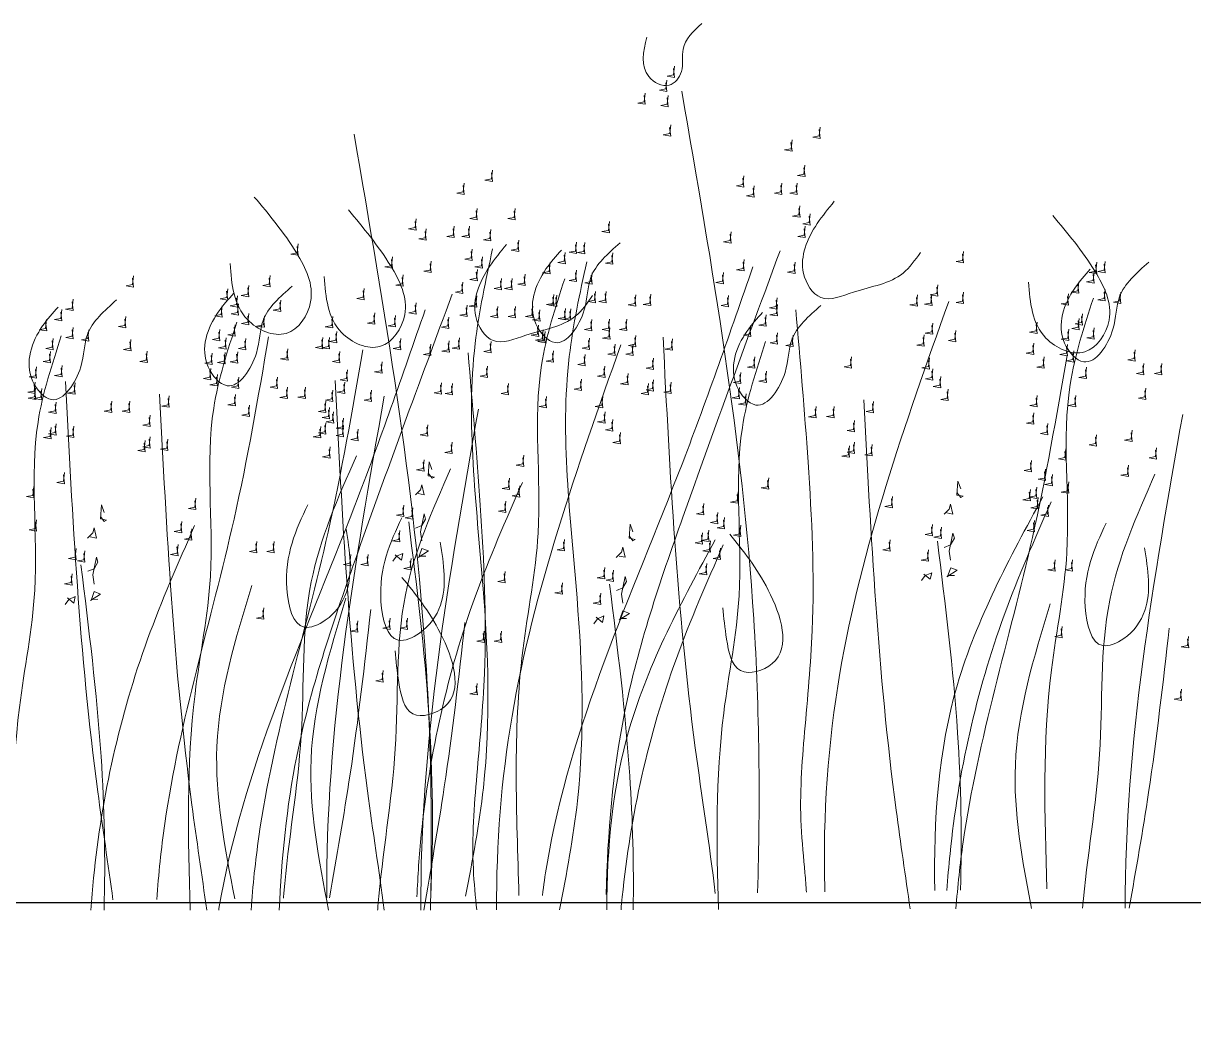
# Model space of a CAD drawing. Header units: metres. Extents: x 0 to 4415, y 1197 to 2590.
# Drawn here: x 1894.2257 to 1894.5422, y 1202.954 to 1203.2261 of the extents above; entities that cross this region are included whole.
import ezdxf

# ---------------------------------------------------------------- set-up
doc = ezdxf.new("R2010")
doc.units = ezdxf.units.M
doc.layers.add('00-MUR', color=7, linetype='Continuous', lineweight=30)
doc.layers.add('A_VEGETATION', color=7, linetype='Continuous', lineweight=9, true_color=0x009900)

# ---------------------------------------------------------------- blocks, each defined once
blk = doc.blocks.new('Arbustes 1_coupes')
at = {"flags": 128}
for points in [[(24.1563, 5.6056), (24.1633, 5.5448), (24.1117, 5.5535), (24.1563, 5.5622), (24.1633, 5.623)], [(24.1023, 5.5085), (24.1094, 5.4477), (24.0578, 5.4564), (24.1023, 5.4651), (24.1094, 5.5259)], [(23.9523, 5.4201), (23.9594, 5.3593), (23.9078, 5.368), (23.9523, 5.3767), (23.9594, 5.4375)], [(24.1117, 5.4028), (24.1188, 5.3419), (24.0672, 5.3506), (24.1117, 5.3593), (24.1188, 5.4201)], [(24.1281, 5.1999), (24.1352, 5.139), (24.0836, 5.1477), (24.1281, 5.1564), (24.1352, 5.2173)], [(25.1595, 5.1825), (25.1665, 5.1216), (25.115, 5.1303), (25.1595, 5.139), (25.1665, 5.1999)], [(24.965, 5.0941), (24.972, 5.0332), (24.9204, 5.0419), (24.965, 5.0506), (24.972, 5.1115)], [(8.5519, 4.9289), (8.559, 4.868), (8.5074, 4.8767), (8.5519, 4.8854), (8.559, 4.9463)], [(25.054, 4.9187), (25.0611, 4.8579), (25.0095, 4.8666), (25.054, 4.8753), (25.0611, 4.9361)], [(8.3574, 4.8405), (8.3644, 4.7796), (8.3128, 4.7883), (8.3574, 4.797), (8.3644, 4.8579)], [(24.6321, 4.8477), (24.6391, 4.7869), (24.5876, 4.7956), (24.6321, 4.8043), (24.6391, 4.8651)], [(24.7024, 4.7782), (24.7095, 4.7173), (24.6579, 4.726), (24.7024, 4.7347), (24.7095, 4.7956)], [(24.8946, 4.7956), (24.9017, 4.7347), (24.8501, 4.7434), (24.8946, 4.7521), (24.9017, 4.813)], [(25.0001, 4.7956), (25.0071, 4.7347), (24.9556, 4.7434), (25.0001, 4.7521), (25.0071, 4.813)], [(8.0245, 4.5941), (8.0315, 4.5333), (7.98, 4.542), (8.0245, 4.5507), (8.0315, 4.6115)], [(8.4464, 4.6651), (8.4535, 4.6043), (8.4019, 4.613), (8.4464, 4.6217), (8.4535, 4.6825)], [(23.0546, 4.6246), (23.0616, 4.5637), (23.01, 4.5724), (23.0546, 4.5811), (23.0616, 4.642)], [(25.0189, 4.6376), (25.0259, 4.5767), (24.9743, 4.5854), (25.0189, 4.5941), (25.0259, 4.655)], [(8.0948, 4.5246), (8.1019, 4.4637), (8.0503, 4.4724), (8.0948, 4.4811), (8.1019, 4.542)], [(8.287, 4.542), (8.2941, 4.4811), (8.2425, 4.4898), (8.287, 4.4985), (8.2941, 4.5594)], [(8.3925, 4.542), (8.3996, 4.4811), (8.348, 4.4898), (8.3925, 4.4985), (8.3996, 4.5594)], [(9.3583, 4.5724), (9.3653, 4.5115), (9.3137, 4.5202), (9.3583, 4.5289), (9.3653, 4.5898)], [(25.0892, 4.584), (25.0962, 4.5231), (25.0446, 4.5318), (25.0892, 4.5405), (25.0962, 4.6014)], [(9.1895, 4.4275), (9.1965, 4.3666), (9.145, 4.3753), (9.1895, 4.384), (9.1965, 4.4449)], [(22.8858, 4.4797), (22.8928, 4.4188), (22.8412, 4.4275), (22.8858, 4.4362), (22.8928, 4.497)], [(24.543, 4.4608), (24.5501, 4.4), (24.4985, 4.4086), (24.543, 4.4173), (24.5501, 4.4782)], [(25.054, 4.497), (25.0611, 4.4362), (25.0095, 4.4449), (25.054, 4.4536), (25.0611, 4.5144)], [(8.4113, 4.384), (8.4183, 4.3231), (8.3667, 4.3318), (8.4113, 4.3405), (8.4183, 4.4014)], [(9.3817, 4.355), (9.3888, 4.2942), (9.3372, 4.3029), (9.3817, 4.3116), (9.3888, 4.3724)], [(21.5567, 4.384), (21.5637, 4.3231), (21.5122, 4.3318), (21.5567, 4.3405), (21.5637, 4.4014)], [(23.078, 4.4072), (23.085, 4.3463), (23.0335, 4.355), (23.078, 4.3637), (23.085, 4.4246)], [(23.4765, 4.3913), (23.4835, 4.3304), (23.4319, 4.3391), (23.4765, 4.3478), (23.4835, 4.4086)], [(7.8604, 4.3318), (7.8675, 4.271), (7.8159, 4.2797), (7.8604, 4.2884), (7.8675, 4.3492)], [(8.4816, 4.3304), (8.4886, 4.2695), (8.4371, 4.2782), (8.4816, 4.2869), (8.4886, 4.3478)], [(12.7196, 4.2826), (12.7267, 4.2217), (12.6751, 4.2304), (12.7196, 4.2391), (12.7267, 4.3)], [(22.4732, 4.2623), (22.4803, 4.2014), (22.4287, 4.2101), (22.4732, 4.2188), (22.4803, 4.2797)], [(23.3991, 4.3203), (23.4062, 4.2594), (23.3546, 4.2681), (23.3991, 4.2768), (23.4062, 4.3376)], [(24.6321, 4.2681), (24.6391, 4.2072), (24.5876, 4.2159), (24.6321, 4.2246), (24.6391, 4.2855)], [(26.1464, 4.3203), (26.1534, 4.2594), (26.1018, 4.2681), (26.1464, 4.2768), (26.1534, 4.3376)], [(7.9354, 4.2072), (7.9425, 4.1464), (7.8909, 4.155), (7.9354, 4.1637), (7.9425, 4.2246)], [(8.4464, 4.2434), (8.4535, 4.1826), (8.4019, 4.1913), (8.4464, 4.2), (8.4535, 4.2608)], [(8.777, 4.2101), (8.784, 4.1493), (8.7324, 4.1579), (8.777, 4.1666), (8.784, 4.2275)], [(23.2936, 4.2507), (23.3007, 4.1898), (23.2491, 4.1985), (23.2936, 4.2072), (23.3007, 4.2681)], [(23.4765, 4.1971), (23.4835, 4.1362), (23.4319, 4.1449), (23.4765, 4.1536), (23.4835, 4.2145)], [(24.9837, 4.2507), (24.9907, 4.1898), (24.9392, 4.1985), (24.9837, 4.2072), (24.9907, 4.2681)], [(27.1238, 4.2492), (27.1309, 4.1884), (27.0793, 4.1971), (27.1238, 4.2058), (27.1309, 4.2666)], [(6.7236, 4.1145), (6.7306, 4.0536), (6.679, 4.0623), (6.7236, 4.071), (6.7306, 4.1319)], [(6.8689, 4.1377), (6.8759, 4.0768), (6.8244, 4.0855), (6.8689, 4.0942), (6.8759, 4.155)], [(7.6659, 4.1145), (7.6729, 4.0536), (7.6213, 4.0623), (7.6659, 4.071), (7.6729, 4.1319)], [(20.4198, 4.1666), (20.4269, 4.1058), (20.3753, 4.1145), (20.4198, 4.1232), (20.4269, 4.184)], [(21.3621, 4.1666), (21.3692, 4.1058), (21.3176, 4.1145), (21.3621, 4.1232), (21.3692, 4.184)], [(22.6912, 4.1174), (22.6983, 4.0565), (22.6467, 4.0652), (22.6912, 4.0739), (22.6983, 4.1348)], [(22.9584, 4.142), (22.9655, 4.0811), (22.9139, 4.0898), (22.9584, 4.0985), (22.9655, 4.1594)], [(23.0311, 4.142), (23.0381, 4.0811), (22.9866, 4.0898), (23.0311, 4.0985), (23.0381, 4.1594)], [(23.5843, 4.1797), (23.5913, 4.1188), (23.5398, 4.1275), (23.5843, 4.1362), (23.5913, 4.1971)], [(24.4891, 4.1797), (24.4961, 4.1188), (24.4446, 4.1275), (24.4891, 4.1362), (24.4961, 4.1971)], [(26.941, 4.1087), (26.948, 4.0478), (26.8964, 4.0565), (26.941, 4.0652), (26.948, 4.1261)], [(27.0465, 4.1782), (27.0535, 4.1174), (27.0019, 4.1261), (27.0465, 4.1348), (27.0535, 4.1956)], [(5.657, 4.0449), (5.6641, 3.984), (5.6125, 3.9927), (5.657, 4.0014), (5.6641, 4.0623)], [(6.7915, 4.0667), (6.7986, 4.0058), (6.747, 4.0145), (6.7915, 4.0232), (6.7986, 4.084)], [(8.995, 4.0652), (9.002, 4.0043), (8.9504, 4.013), (8.995, 4.0217), (9.002, 4.0826)], [(9.2622, 4.0898), (9.2692, 4.029), (9.2176, 4.0377), (9.2622, 4.0464), (9.2692, 4.1072)], [(9.3348, 4.0898), (9.3419, 4.029), (9.2903, 4.0377), (9.3348, 4.0464), (9.3419, 4.1072)], [(9.5388, 4.0667), (9.5458, 4.0058), (9.4942, 4.0145), (9.5388, 4.0232), (9.5458, 4.084)], [(11.5828, 4.0652), (11.5898, 4.0043), (11.5382, 4.013), (11.5828, 4.0217), (11.5898, 4.0826)], [(12.5251, 4.0652), (12.5321, 4.0043), (12.4806, 4.013), (12.5251, 4.0217), (12.5321, 4.0826)], [(22.7873, 4.0217), (22.7944, 3.9609), (22.7428, 3.9696), (22.7873, 3.9783), (22.7944, 4.0391)], [(23.3194, 4.0304), (23.3265, 3.9696), (23.2749, 3.9783), (23.3194, 3.9869), (23.3265, 4.0478)], [(23.9875, 4.0304), (23.9945, 3.9696), (23.9429, 3.9783), (23.9875, 3.9869), (23.9945, 4.0478)], [(24.5243, 4.0217), (24.5313, 3.9609), (24.4797, 3.9696), (24.5243, 3.9783), (24.5313, 4.0391)], [(25.8276, 4.0217), (25.8346, 3.9609), (25.783, 3.9696), (25.8276, 3.9783), (25.8346, 4.0391)], [(25.9682, 4.0913), (25.9752, 4.0304), (25.9237, 4.0391), (25.9682, 4.0478), (25.9752, 4.1087)], [(26.1464, 4.0391), (26.1534, 3.9783), (26.1018, 3.9869), (26.1464, 3.9956), (26.1534, 4.0565)], [(27.1238, 4.0551), (27.1309, 3.9942), (27.0793, 4.0029), (27.1238, 4.0116), (27.1309, 4.0724)], [(27.2316, 4.0377), (27.2387, 3.9768), (27.1871, 3.9855), (27.2316, 3.9942), (27.2387, 4.0551)], [(5.5797, 3.9739), (5.5867, 3.913), (5.5351, 3.9217), (5.5797, 3.9304), (5.5867, 3.9913)], [(6.6861, 3.9971), (6.6931, 3.9362), (6.6415, 3.9449), (6.6861, 3.9536), (6.6931, 4.0145)], [(6.8689, 3.9435), (6.8759, 3.8826), (6.8244, 3.8913), (6.8689, 3.9), (6.8759, 3.9609)], [(7.7385, 3.9449), (7.7456, 3.8841), (7.694, 3.8928), (7.7385, 3.9014), (7.7456, 3.9623)], [(8.0245, 4.0145), (8.0315, 3.9536), (7.98, 3.9623), (8.0245, 3.971), (8.0315, 4.0319)], [(8.3761, 3.9971), (8.3832, 3.9362), (8.3316, 3.9449), (8.3761, 3.9536), (8.3832, 4.0145)], [(9.0911, 3.9696), (9.0981, 3.9087), (9.0465, 3.9174), (9.0911, 3.9261), (9.0981, 3.9869)], [(10.5162, 3.9956), (10.5233, 3.9348), (10.4717, 3.9435), (10.5162, 3.9522), (10.5233, 4.013)], [(21.1442, 3.9725), (21.1512, 3.9116), (21.0996, 3.9203), (21.1442, 3.929), (21.1512, 3.9898)], [(21.4348, 3.9971), (21.4418, 3.9362), (21.3903, 3.9449), (21.4348, 3.9536), (21.4418, 4.0145)], [(22.9327, 3.9493), (22.9397, 3.8884), (22.8881, 3.8971), (22.9327, 3.9058), (22.9397, 3.9667)], [(23.0546, 3.9493), (23.0616, 3.8884), (23.01, 3.8971), (23.0546, 3.9058), (23.0616, 3.9667)], [(23.1741, 3.9493), (23.1811, 3.8884), (23.1296, 3.8971), (23.1741, 3.9058), (23.1811, 3.9667)], [(24.8595, 4.0043), (24.8665, 3.9435), (24.8149, 3.9522), (24.8595, 3.9609), (24.8665, 4.0217)], [(5.4742, 3.9043), (5.4812, 3.8435), (5.4297, 3.8522), (5.4742, 3.8609), (5.4812, 3.9217)], [(6.9767, 3.9261), (6.9838, 3.8652), (6.9322, 3.8739), (6.9767, 3.8826), (6.9838, 3.9435)], [(7.4479, 3.9203), (7.4549, 3.8594), (7.4033, 3.8681), (7.4479, 3.8768), (7.4549, 3.9377)], [(7.8815, 3.9261), (7.8886, 3.8652), (7.837, 3.8739), (7.8815, 3.8826), (7.8886, 3.9435)], [(9.2364, 3.8971), (9.2434, 3.8362), (9.1919, 3.8449), (9.2364, 3.8536), (9.2434, 3.9145)], [(9.3583, 3.8971), (9.3653, 3.8362), (9.3137, 3.8449), (9.3583, 3.8536), (9.3653, 3.9145)], [(9.4778, 3.8971), (9.4849, 3.8362), (9.4333, 3.8449), (9.4778, 3.8536), (9.4849, 3.9145)], [(10.4389, 3.9246), (10.4459, 3.8638), (10.3943, 3.8725), (10.4389, 3.8812), (10.4459, 3.942)], [(12.3071, 3.871), (12.3141, 3.8102), (12.2626, 3.8188), (12.3071, 3.8275), (12.3141, 3.8884)], [(12.5978, 3.8957), (12.6048, 3.8348), (12.5532, 3.8435), (12.5978, 3.8522), (12.6048, 3.913)], [(20.3659, 3.8855), (20.373, 3.8246), (20.3214, 3.8333), (20.3659, 3.842), (20.373, 3.9029)], [(22.5951, 3.8768), (22.6022, 3.8159), (22.5506, 3.8246), (22.5951, 3.8333), (22.6022, 3.8942)], [(23.2233, 3.9246), (23.2304, 3.8638), (23.1788, 3.8725), (23.2233, 3.8812), (23.2304, 3.942)], [(23.3991, 3.9333), (23.4062, 3.8725), (23.3546, 3.8812), (23.3991, 3.8899), (23.4062, 3.9507)], [(26.9668, 3.8884), (26.9738, 3.8275), (26.9222, 3.8362), (26.9668, 3.8449), (26.9738, 3.9058)], [(5.657, 3.8507), (5.6641, 3.7899), (5.6125, 3.7986), (5.657, 3.8073), (5.6641, 3.8681)], [(5.7649, 3.8333), (5.7719, 3.7725), (5.7203, 3.7812), (5.7649, 3.7899), (5.7719, 3.8507)], [(6.6697, 3.8333), (6.6767, 3.7725), (6.6251, 3.7812), (6.6697, 3.7899), (6.6767, 3.8507)], [(8.8988, 3.8246), (8.9059, 3.7638), (8.8543, 3.7725), (8.8988, 3.7812), (8.9059, 3.842)], [(9.3606, 3.8377), (9.3677, 3.7768), (9.3161, 3.7855), (9.3606, 3.7942), (9.3677, 3.8551)], [(9.5388, 3.7855), (9.5458, 3.7247), (9.4942, 3.7333), (9.5388, 3.742), (9.5458, 3.8029)], [(10.3334, 3.8551), (10.3404, 3.7942), (10.2889, 3.8029), (10.3334, 3.8116), (10.3404, 3.8725)], [(10.5162, 3.8015), (10.5233, 3.7406), (10.4717, 3.7493), (10.5162, 3.758), (10.5233, 3.8188)], [(10.6241, 3.7841), (10.6311, 3.7232), (10.5795, 3.7319), (10.6241, 3.7406), (10.6311, 3.8015)], [(11.5289, 3.7841), (11.5359, 3.7232), (11.4843, 3.7319), (11.5289, 3.7406), (11.5359, 3.8015)], [(21.1207, 3.8275), (21.1277, 3.7667), (21.0762, 3.7754), (21.1207, 3.7841), (21.1277, 3.8449)], [(21.8216, 3.7797), (21.8286, 3.7189), (21.777, 3.7276), (21.8216, 3.7362), (21.8286, 3.7971)], [(23.2139, 3.8188), (23.221, 3.758), (23.1694, 3.7667), (23.2139, 3.7754), (23.221, 3.8362)], [(25.933, 3.8275), (25.9401, 3.7667), (25.8885, 3.7754), (25.933, 3.7841), (25.9401, 3.8449)], [(26.8707, 3.7826), (26.8777, 3.7218), (26.8261, 3.7305), (26.8707, 3.7391), (26.8777, 3.8)], [(27.0465, 3.7913), (27.0535, 3.7305), (27.0019, 3.7391), (27.0465, 3.7478), (27.0535, 3.8087)], [(6.7118, 3.7768), (6.7189, 3.716), (6.6673, 3.7247), (6.7118, 3.7333), (6.7189, 3.7942)], [(7.3799, 3.7768), (7.3869, 3.716), (7.3354, 3.7247), (7.3799, 3.7333), (7.3869, 3.7942)], [(7.4244, 3.7754), (7.4315, 3.7145), (7.3799, 3.7232), (7.4244, 3.7319), (7.4315, 3.7928)], [(7.9167, 3.7681), (7.9237, 3.7073), (7.8722, 3.716), (7.9167, 3.7247), (7.9237, 3.7855)], [(8.1253, 3.7276), (8.1323, 3.6667), (8.0808, 3.6754), (8.1253, 3.6841), (8.1323, 3.7449)], [(8.2519, 3.7507), (8.2589, 3.6899), (8.2074, 3.6986), (8.2519, 3.7073), (8.2589, 3.7681)], [(9.22, 3.7681), (9.227, 3.7073), (9.1754, 3.716), (9.22, 3.7247), (9.227, 3.7855)], [(12.2837, 3.7261), (12.2907, 3.6652), (12.2391, 3.6739), (12.2837, 3.6826), (12.2907, 3.7435)], [(19.8643, 3.7362), (19.8713, 3.6754), (19.8198, 3.6841), (19.8643, 3.6928), (19.8713, 3.7536)], [(20.4011, 3.7276), (20.4081, 3.6667), (20.3566, 3.6754), (20.4011, 3.6841), (20.4081, 3.7449)], [(21.1934, 3.7319), (21.2004, 3.671), (21.1488, 3.6797), (21.1934, 3.6884), (21.2004, 3.7493)], [(22.6678, 3.7319), (22.6748, 3.671), (22.6232, 3.6797), (22.6678, 3.6884), (22.6748, 3.7493)], [(22.8858, 3.7073), (22.8928, 3.6464), (22.8412, 3.6551), (22.8858, 3.6638), (22.8928, 3.7247)], [(23.2585, 3.7754), (23.2655, 3.7145), (23.2139, 3.7232), (23.2585, 3.7319), (23.2655, 3.7928)], [(24.1375, 3.7218), (24.1445, 3.6609), (24.093, 3.6696), (24.1375, 3.6783), (24.1445, 3.7391)], [(26.0924, 3.7754), (26.0995, 3.7145), (26.0479, 3.7232), (26.0924, 3.7319), (26.0995, 3.7928)], [(5.5, 3.6841), (5.507, 3.6232), (5.4554, 3.6319), (5.5, 3.6406), (5.507, 3.7015)], [(6.168, 3.6841), (6.1751, 3.6232), (6.1235, 3.6319), (6.168, 3.6406), (6.1751, 3.7015)], [(6.6157, 3.671), (6.6228, 3.6102), (6.5712, 3.6189), (6.6157, 3.6276), (6.6228, 3.6884)], [(6.7048, 3.6754), (6.7118, 3.6145), (6.6603, 3.6232), (6.7048, 3.6319), (6.7118, 3.6928)], [(6.7915, 3.6797), (6.7986, 3.6189), (6.747, 3.6276), (6.7915, 3.6363), (6.7986, 3.6971)], [(7.4971, 3.6797), (7.5041, 3.6189), (7.4526, 3.6276), (7.4971, 3.6363), (7.5041, 3.6971)], [(8.9715, 3.6797), (8.9785, 3.6189), (8.927, 3.6276), (8.9715, 3.6363), (8.9785, 3.6971)], [(9.1895, 3.6551), (9.1965, 3.5942), (9.145, 3.6029), (9.1895, 3.6116), (9.1965, 3.6725)], [(10.3592, 3.6348), (10.3662, 3.5739), (10.3147, 3.5826), (10.3592, 3.5913), (10.3662, 3.6522)], [(11.0272, 3.6348), (11.0343, 3.5739), (10.9827, 3.5826), (11.0272, 3.5913), (11.0343, 3.6522)], [(11.564, 3.6261), (11.5711, 3.5652), (11.5195, 3.5739), (11.564, 3.5826), (11.5711, 3.6435)], [(12.3563, 3.6305), (12.3633, 3.5696), (12.3118, 3.5783), (12.3563, 3.587), (12.3633, 3.6478)], [(12.9845, 3.6783), (12.9916, 3.6174), (12.94, 3.6261), (12.9845, 3.6348), (12.9916, 3.6957)], [(21.484, 3.6594), (21.4911, 3.5986), (21.4395, 3.6073), (21.484, 3.616), (21.4911, 3.6768)], [(23.7414, 3.687), (23.7484, 3.6261), (23.6968, 3.6348), (23.7414, 3.6435), (23.7484, 3.7044)], [(23.8656, 3.687), (23.8726, 3.6261), (23.8211, 3.6348), (23.8656, 3.6435), (23.8726, 3.7044)], [(26.8613, 3.6768), (26.8683, 3.616), (26.8167, 3.6247), (26.8613, 3.6334), (26.8683, 3.6942)], [(26.9058, 3.6334), (26.9129, 3.5725), (26.8613, 3.5812), (26.9058, 3.5899), (26.9129, 3.6507)], [(5.4039, 3.5783), (5.4109, 3.5174), (5.3593, 3.5261), (5.4039, 3.5348), (5.4109, 3.5957)], [(5.5797, 3.587), (5.5867, 3.5261), (5.5351, 3.5348), (5.5797, 3.5435), (5.5867, 3.6044)], [(6.6064, 3.5652), (6.6134, 3.5044), (6.5618, 3.5131), (6.6064, 3.5218), (6.6134, 3.5826)], [(7.7878, 3.6073), (7.7948, 3.5464), (7.7432, 3.5551), (7.7878, 3.5638), (7.7948, 3.6247)], [(9.3255, 3.5739), (9.3325, 3.5131), (9.2809, 3.5218), (9.3255, 3.5305), (9.3325, 3.5913)], [(10.4389, 3.5377), (10.4459, 3.4769), (10.3943, 3.4855), (10.4389, 3.4942), (10.4459, 3.5551)], [(12.647, 3.558), (12.654, 3.4971), (12.6024, 3.5058), (12.647, 3.5145), (12.654, 3.5754)], [(22.86, 3.5377), (22.867, 3.4769), (22.8155, 3.4855), (22.86, 3.4942), (22.867, 3.5551)], [(24.0062, 3.5899), (24.0133, 3.529), (23.9617, 3.5377), (24.0062, 3.5464), (24.0133, 3.6073)], [(27.3887, 3.545), (27.3957, 3.4841), (27.3442, 3.4928), (27.3887, 3.5015), (27.3957, 3.5623)], [(27.5129, 3.545), (27.52, 3.4841), (27.4684, 3.4928), (27.5129, 3.5015), (27.52, 3.5623)], [(5.3945, 3.4725), (5.4015, 3.4116), (5.35, 3.4203), (5.3945, 3.429), (5.4015, 3.4899)], [(6.6509, 3.5218), (6.6579, 3.4609), (6.6064, 3.4696), (6.6509, 3.4783), (6.6579, 3.5392)], [(7.5299, 3.4682), (7.537, 3.4073), (7.4854, 3.416), (7.5299, 3.4247), (7.537, 3.4855)], [(8.198, 3.4624), (8.205, 3.4015), (8.1534, 3.4102), (8.198, 3.4189), (8.205, 3.4797)], [(9.1637, 3.4855), (9.1708, 3.4247), (9.1192, 3.4334), (9.1637, 3.4421), (9.1708, 3.5029)], [(9.4849, 3.5218), (9.4919, 3.4609), (9.4403, 3.4696), (9.4849, 3.4783), (9.4919, 3.5392)], [(10.2631, 3.529), (10.2701, 3.4682), (10.2185, 3.4769), (10.2631, 3.4855), (10.2701, 3.5464)], [(21.1442, 3.4653), (21.1512, 3.4044), (21.0996, 3.4131), (21.1442, 3.4218), (21.1512, 3.4826)], [(21.4114, 3.4653), (21.4184, 3.4044), (21.3668, 3.4131), (21.4114, 3.4218), (21.4184, 3.4826)], [(21.8942, 3.5145), (21.9013, 3.4537), (21.8497, 3.4624), (21.8942, 3.4711), (21.9013, 3.5319)], [(25.933, 3.5116), (25.9401, 3.4508), (25.8885, 3.4595), (25.933, 3.4682), (25.9401, 3.529)], [(25.987, 3.458), (25.994, 3.3971), (25.9424, 3.4058), (25.987, 3.4145), (25.994, 3.4754)], [(5.439, 3.429), (5.4461, 3.3682), (5.3945, 3.3769), (5.439, 3.3856), (5.4461, 3.4464)], [(6.318, 3.3754), (6.3251, 3.3145), (6.2735, 3.3232), (6.318, 3.3319), (6.3251, 3.3928)], [(7.1338, 3.4334), (7.1408, 3.3725), (7.0892, 3.3812), (7.1338, 3.3899), (7.1408, 3.4508)], [(7.258, 3.4334), (7.265, 3.3725), (7.2135, 3.3812), (7.258, 3.3899), (7.265, 3.4508)], [(7.4479, 3.4131), (7.4549, 3.3522), (7.4033, 3.3609), (7.4479, 3.3696), (7.4549, 3.4305)], [(7.7151, 3.4131), (7.7221, 3.3522), (7.6706, 3.3609), (7.7151, 3.3696), (7.7221, 3.4305)], [(10.2537, 3.4232), (10.2607, 3.3624), (10.2092, 3.3711), (10.2537, 3.3798), (10.2607, 3.4406)], [(10.2982, 3.3798), (10.3053, 3.3189), (10.2537, 3.3276), (10.2982, 3.3363), (10.3053, 3.3971)], [(13.0572, 3.4131), (13.0642, 3.3522), (13.0127, 3.3609), (13.0572, 3.3696), (13.0642, 3.4305)], [(19.7424, 3.3928), (19.7494, 3.3319), (19.6979, 3.3406), (19.7424, 3.3493), (19.7494, 3.4102)], [(20.0143, 3.4276), (20.0214, 3.3667), (19.9698, 3.3754), (20.0143, 3.3841), (20.0214, 3.445)], [(22.6186, 3.4174), (22.6256, 3.3566), (22.574, 3.3653), (22.6186, 3.374), (22.6256, 3.4348)], [(23.0053, 3.4174), (23.0124, 3.3566), (22.9608, 3.3653), (23.0053, 3.374), (23.0124, 3.4348)], [(23.9711, 3.4145), (23.9781, 3.3537), (23.9265, 3.3624), (23.9711, 3.3711), (23.9781, 3.4319)], [(24.0062, 3.4406), (24.0133, 3.3798), (23.9617, 3.3885), (24.0062, 3.3971), (24.0133, 3.458)], [(24.1281, 3.4232), (24.1352, 3.3624), (24.0836, 3.3711), (24.1281, 3.3798), (24.1352, 3.4406)], [(5.9219, 3.3406), (5.9289, 3.2798), (5.8774, 3.2885), (5.9219, 3.2972), (5.9289, 3.358)], [(6.0461, 3.3406), (6.0532, 3.2798), (6.0016, 3.2885), (6.0461, 3.2972), (6.0532, 3.358)], [(7.3987, 3.3363), (7.4057, 3.2754), (7.3541, 3.2841), (7.3987, 3.2928), (7.4057, 3.3537)], [(7.4244, 3.2928), (7.4315, 3.2319), (7.3799, 3.2406), (7.4244, 3.2493), (7.4315, 3.3102)], [(8.9223, 3.3653), (8.9293, 3.3044), (8.8777, 3.3131), (8.9223, 3.3218), (8.9293, 3.3827)], [(9.3091, 3.3653), (9.3161, 3.3044), (9.2645, 3.3131), (9.3091, 3.3218), (9.3161, 3.3827)], [(11.1773, 3.3261), (11.1843, 3.2653), (11.1327, 3.274), (11.1773, 3.2827), (11.1843, 3.3435)], [(12.3071, 3.3638), (12.3141, 3.303), (12.2626, 3.3116), (12.3071, 3.3203), (12.3141, 3.3812)], [(12.5743, 3.3638), (12.5813, 3.303), (12.5298, 3.3116), (12.5743, 3.3203), (12.5813, 3.3812)], [(19.8831, 3.2957), (19.8901, 3.2348), (19.8385, 3.2435), (19.8831, 3.2522), (19.8901, 3.3131)], [(21.1207, 3.345), (21.1277, 3.2841), (21.0762, 3.2928), (21.1207, 3.3015), (21.1277, 3.3624)], [(26.0385, 3.3696), (26.0456, 3.3088), (25.994, 3.3174), (26.0385, 3.3261), (26.0456, 3.387)], [(6.1868, 3.2435), (6.1938, 3.1827), (6.1422, 3.1914), (6.1868, 3.2001), (6.1938, 3.2609)], [(7.5205, 3.2204), (7.5276, 3.1595), (7.476, 3.1682), (7.5205, 3.1769), (7.5276, 3.2377)], [(9.3255, 3.258), (9.3325, 3.1972), (9.2809, 3.2059), (9.3255, 3.2146), (9.3325, 3.2754)], [(10.7811, 3.2914), (10.7881, 3.2305), (10.7366, 3.2392), (10.7811, 3.2479), (10.7881, 3.3088)], [(10.9054, 3.2914), (10.9124, 3.2305), (10.8608, 3.2392), (10.9054, 3.2479), (10.9124, 3.3088)], [(12.2837, 3.2435), (12.2907, 3.1827), (12.2391, 3.1914), (12.2837, 3.2001), (12.2907, 3.2609)], [(21.2168, 3.2725), (21.2239, 3.2117), (21.1723, 3.2204), (21.2168, 3.229), (21.2239, 3.2899)], [(21.7981, 3.2247), (21.8052, 3.1638), (21.7536, 3.1725), (21.7981, 3.1812), (21.8052, 3.2421)], [(7.3635, 3.1609), (7.3705, 3.1001), (7.319, 3.1088), (7.3635, 3.1175), (7.3705, 3.1783)], [(7.3987, 3.187), (7.4057, 3.1262), (7.3541, 3.1349), (7.3987, 3.1435), (7.4057, 3.2044)], [(7.5205, 3.1696), (7.5276, 3.1088), (7.476, 3.1175), (7.5205, 3.1262), (7.5276, 3.187)], [(8.1019, 3.1725), (8.1089, 3.1117), (8.0573, 3.1204), (8.1019, 3.1291), (8.1089, 3.1899)], [(9.3794, 3.2044), (9.3864, 3.1435), (9.3348, 3.1522), (9.3794, 3.1609), (9.3864, 3.2218)], [(11.046, 3.1943), (11.053, 3.1334), (11.0015, 3.1421), (11.046, 3.1508), (11.053, 3.2117)], [(12.3798, 3.1711), (12.3868, 3.1102), (12.3352, 3.1189), (12.3798, 3.1276), (12.3868, 3.1885)], [(19.8831, 3.1464), (19.8901, 3.0856), (19.8385, 3.0943), (19.8831, 3.103), (19.8901, 3.1638)], [(6.1516, 3.0682), (6.1587, 3.0073), (6.1071, 3.016), (6.1516, 3.0247), (6.1587, 3.0856)], [(6.1868, 3.0943), (6.1938, 3.0334), (6.1422, 3.0421), (6.1868, 3.0508), (6.1938, 3.1117)], [(6.3087, 3.0769), (6.3157, 3.016), (6.2641, 3.0247), (6.3087, 3.0334), (6.3157, 3.0943)], [(8.2706, 3.0508), (8.2777, 2.9899), (8.2261, 2.9986), (8.2706, 3.0073), (8.2777, 3.0682)], [(9.4309, 3.116), (9.438, 3.0552), (9.3864, 3.0638), (9.4309, 3.0725), (9.438, 3.1334)], [(12.9611, 3.1233), (12.9681, 3.0624), (12.9165, 3.0711), (12.9611, 3.0798), (12.9681, 3.1406)], [(19.8479, 3.1204), (19.8549, 3.0595), (19.8034, 3.0682), (19.8479, 3.0769), (19.8549, 3.1378)], [(20.0049, 3.1291), (20.012, 3.0682), (19.9604, 3.0769), (20.0049, 3.0856), (20.012, 3.1464)], [(21.9669, 3.103), (21.9739, 3.0421), (21.9224, 3.0508), (21.9669, 3.0595), (21.9739, 3.1204)], [(27.0605, 3.0537), (27.0676, 2.9928), (27.016, 3.0015), (27.0605, 3.0102), (27.0676, 3.0711)], [(11.0108, 3.0189), (11.0179, 2.9581), (10.9663, 2.9668), (11.0108, 2.9754), (11.0179, 3.0363)], [(11.046, 3.045), (11.053, 2.9841), (11.0015, 2.9928), (11.046, 3.0015), (11.053, 3.0624)], [(11.1679, 3.0276), (11.1749, 2.9668), (11.1233, 2.9754), (11.1679, 2.9841), (11.1749, 3.045)], [(13.1299, 3.0015), (13.1369, 2.9407), (13.0853, 2.9494), (13.1299, 2.9581), (13.1369, 3.0189)], [(21.7724, 2.9827), (21.7794, 2.9218), (21.7278, 2.9305), (21.7724, 2.9392), (21.7794, 3.0001)], [(8.0761, 2.9305), (8.0831, 2.8697), (8.0315, 2.8784), (8.0761, 2.8871), (8.0831, 2.9479)], [(23.1085, 2.9218), (23.1155, 2.861), (23.0639, 2.8697), (23.1085, 2.8784), (23.1155, 2.9392)], [(26.8496, 2.9566), (26.8566, 2.8957), (26.805, 2.9044), (26.8496, 2.9131), (26.8566, 2.974)], [(5.5937, 2.8494), (5.6008, 2.7885), (5.5492, 2.7972), (5.5937, 2.8059), (5.6008, 2.8668)], [(12.9353, 2.8813), (12.9423, 2.8204), (12.8908, 2.8291), (12.9353, 2.8378), (12.9423, 2.8986)], [(22.4568, 2.816), (22.4826, 2.7813), (22.499, 2.79), (22.4568, 2.7987), (22.4639, 2.8957), (22.4826, 2.8421)], [(26.6128, 2.8769), (26.6198, 2.816), (26.5683, 2.8247), (26.6128, 2.8334), (26.6198, 2.8943)], [(26.7089, 2.816), (26.716, 2.7552), (26.6644, 2.7639), (26.7089, 2.7726), (26.716, 2.8334)], [(5.3828, 2.7523), (5.3898, 2.6914), (5.3382, 2.7001), (5.3828, 2.7088), (5.3898, 2.7697)], [(10.4529, 2.8001), (10.46, 2.7392), (10.4084, 2.7479), (10.4529, 2.7566), (10.46, 2.8175)], [(23.01, 2.7624), (23.017, 2.7016), (22.9655, 2.7103), (23.01, 2.719), (23.017, 2.7798)], [(26.1042, 2.674), (26.1299, 2.6392), (26.1464, 2.6479), (26.1042, 2.6566), (26.1112, 2.7537), (26.1299, 2.7001)], [(26.7558, 2.7798), (26.7628, 2.719), (26.7113, 2.7276), (26.7558, 2.7363), (26.7628, 2.7972)], [(26.8683, 2.7276), (26.8754, 2.6668), (26.8238, 2.6755), (26.8683, 2.6842), (26.8754, 2.745)], [(6.5009, 2.6682), (6.5079, 2.6074), (6.4563, 2.6161), (6.5009, 2.6248), (6.5079, 2.6856)], [(10.242, 2.703), (10.249, 2.6421), (10.1974, 2.6508), (10.242, 2.6595), (10.249, 2.7204)], [(22.3865, 2.6755), (22.4287, 2.6668), (22.4123, 2.7363), (22.4029, 2.7016), (22.3677, 2.6668)], [(23.0803, 2.7103), (23.0874, 2.6494), (23.0358, 2.6581), (23.0803, 2.6668), (23.0874, 2.7276)], [(26.6034, 2.6755), (26.6105, 2.6146), (26.5589, 2.6233), (26.6034, 2.632), (26.6105, 2.6929)], [(26.648, 2.6929), (26.655, 2.632), (26.6034, 2.6407), (26.648, 2.6494), (26.655, 2.7103)], [(5.8492, 2.5624), (5.875, 2.5277), (5.8914, 2.5364), (5.8492, 2.5451), (5.8563, 2.6421), (5.875, 2.5885)], [(10.0052, 2.6233), (10.0123, 2.5624), (9.9607, 2.5711), (10.0052, 2.5798), (10.0123, 2.6407)], [(22.281, 2.5784), (22.288, 2.5175), (22.2365, 2.5262), (22.281, 2.5349), (22.288, 2.5958)], [(22.9842, 2.6045), (22.9913, 2.5436), (22.9397, 2.5523), (22.9842, 2.561), (22.9913, 2.6219)], [(25.6518, 2.6306), (25.6588, 2.5697), (25.6072, 2.5784), (25.6518, 2.5871), (25.6588, 2.6479)], [(26.0338, 2.5335), (26.076, 2.5248), (26.0596, 2.5943), (26.0502, 2.5595), (26.0151, 2.5248)], [(26.6574, 2.6204), (26.6644, 2.5595), (26.6128, 2.5682), (26.6574, 2.5769), (26.6644, 2.6378)], [(26.7277, 2.5682), (26.7347, 2.5074), (26.6831, 2.5161), (26.7277, 2.5248), (26.7347, 2.5856)], [(5.4015, 2.5233), (5.4086, 2.4625), (5.357, 2.4711), (5.4015, 2.4798), (5.4086, 2.5407)], [(6.4024, 2.5088), (6.4095, 2.448), (6.3579, 2.4567), (6.4024, 2.4654), (6.4095, 2.5262)], [(10.1013, 2.5624), (10.1084, 2.5016), (10.0568, 2.5103), (10.1013, 2.519), (10.1084, 2.5798)], [(10.1482, 2.5262), (10.1553, 2.4654), (10.1037, 2.474), (10.1482, 2.4827), (10.1553, 2.5436)], [(22.342, 2.561), (22.349, 2.5001), (22.2974, 2.5088), (22.342, 2.5175), (22.349, 2.5784)], [(22.4123, 2.3494), (22.4029, 2.4117), (22.4287, 2.5349), (22.4381, 2.5001), (22.4123, 2.4552), (22.3677, 2.4378)], [(5.7789, 2.4219), (5.8211, 2.4132), (5.8047, 2.4827), (5.7953, 2.448), (5.7602, 2.4132)], [(6.4728, 2.4567), (6.4798, 2.3958), (6.4282, 2.4045), (6.4728, 2.4132), (6.4798, 2.474)], [(9.4966, 2.4204), (9.5224, 2.3856), (9.5388, 2.3943), (9.4966, 2.403), (9.5036, 2.5001), (9.5224, 2.4465)], [(9.9959, 2.4219), (10.0029, 2.361), (9.9513, 2.3697), (9.9959, 2.3784), (10.0029, 2.4393)], [(10.0404, 2.4393), (10.0474, 2.3784), (9.9959, 2.3871), (10.0404, 2.3958), (10.0474, 2.4567)], [(10.2607, 2.474), (10.2678, 2.4132), (10.2162, 2.4219), (10.2607, 2.4306), (10.2678, 2.4914)], [(25.9284, 2.4364), (25.9354, 2.3755), (25.8838, 2.3842), (25.9284, 2.3929), (25.9354, 2.4538)], [(25.9893, 2.419), (25.9963, 2.3581), (25.9448, 2.3668), (25.9893, 2.3755), (25.9963, 2.4364)], [(26.6316, 2.4625), (26.6386, 2.4016), (26.587, 2.4103), (26.6316, 2.419), (26.6386, 2.4798)], [(5.6734, 2.3248), (5.6805, 2.2639), (5.6289, 2.2726), (5.6734, 2.2813), (5.6805, 2.3422)], [(6.3767, 2.3509), (6.3837, 2.29), (6.3321, 2.2987), (6.3767, 2.3074), (6.3837, 2.3683)], [(9.0442, 2.377), (9.0512, 2.3161), (8.9996, 2.3248), (9.0442, 2.3335), (9.0512, 2.3943)], [(10.0498, 2.3668), (10.0568, 2.3059), (10.0052, 2.3146), (10.0498, 2.3233), (10.0568, 2.3842)], [(21.266, 2.3306), (21.2731, 2.2697), (21.2215, 2.2784), (21.266, 2.2871), (21.2731, 2.348)], [(21.3856, 2.3306), (21.3926, 2.2697), (21.3411, 2.2784), (21.3856, 2.2871), (21.3926, 2.348)], [(22.2529, 2.403), (22.2599, 2.3422), (22.2084, 2.3509), (22.2529, 2.3596), (22.2599, 2.4204)], [(25.6353, 2.332), (25.6424, 2.2712), (25.5908, 2.2799), (25.6353, 2.2886), (25.6424, 2.3494)], [(26.0596, 2.2074), (26.0502, 2.2697), (26.076, 2.3929), (26.0854, 2.3581), (26.0596, 2.3132), (26.0151, 2.2958)], [(5.7344, 2.3074), (5.7414, 2.2465), (5.6898, 2.2552), (5.7344, 2.2639), (5.7414, 2.3248)], [(5.8047, 2.0958), (5.7953, 2.1581), (5.8211, 2.2813), (5.8305, 2.2465), (5.8047, 2.2016), (5.7602, 2.1842)], [(7.5698, 2.2784), (7.5768, 2.2175), (7.5252, 2.2262), (7.5698, 2.2349), (7.5768, 2.2958)], [(7.6893, 2.2784), (7.6963, 2.2175), (7.6448, 2.2262), (7.6893, 2.2349), (7.6963, 2.2958)], [(9.4263, 2.2799), (9.4684, 2.2712), (9.452, 2.3407), (9.4427, 2.3059), (9.4075, 2.2712)], [(10.1201, 2.3146), (10.1271, 2.2538), (10.0756, 2.2625), (10.1201, 2.2712), (10.1271, 2.332)], [(22.2271, 2.2538), (22.2716, 2.2175), (22.281, 2.2625), (22.2365, 2.2436), (22.2107, 2.2089)], [(22.3865, 2.2349), (22.4568, 2.2799), (22.4123, 2.2973), (22.3935, 2.2436), (22.4381, 2.2436)], [(25.9002, 2.261), (25.9073, 2.2002), (25.8557, 2.2089), (25.9002, 2.2175), (25.9073, 2.2784)], [(9.3208, 2.1828), (9.3278, 2.1219), (9.2762, 2.1306), (9.3208, 2.1393), (9.3278, 2.2002)], [(9.3817, 2.1654), (9.3888, 2.1045), (9.3372, 2.1132), (9.3817, 2.1219), (9.3888, 2.1828)], [(10.024, 2.2089), (10.031, 2.148), (9.9795, 2.1567), (10.024, 2.1654), (10.031, 2.2262)], [(12.429, 2.2291), (12.436, 2.1683), (12.3844, 2.177), (12.429, 2.1857), (12.436, 2.2465)], [(12.5485, 2.2291), (12.5556, 2.1683), (12.504, 2.177), (12.5485, 2.1857), (12.5556, 2.2465)], [(22.3302, 2.2103), (22.3373, 2.1494), (22.2857, 2.1581), (22.3302, 2.1668), (22.3373, 2.2277)], [(5.6453, 2.1494), (5.6523, 2.0886), (5.6008, 2.0973), (5.6453, 2.106), (5.6523, 2.1668)], [(8.634, 2.1581), (8.641, 2.0973), (8.5894, 2.106), (8.634, 2.1147), (8.641, 2.1755)], [(9.452, 1.9538), (9.4427, 2.0161), (9.4684, 2.1393), (9.4778, 2.1045), (9.452, 2.0596), (9.4075, 2.0422)], [(25.8744, 2.1118), (25.919, 2.0755), (25.9284, 2.1205), (25.8838, 2.1016), (25.858, 2.0668)], [(26.0338, 2.0929), (26.1042, 2.1378), (26.0596, 2.1552), (26.0409, 2.1016), (26.0854, 2.1016)], [(5.7789, 1.9813), (5.8492, 2.0263), (5.8047, 2.0437), (5.786, 1.99), (5.8305, 1.99)], [(9.0278, 2.0784), (9.0348, 2.0176), (8.9832, 2.0263), (9.0278, 2.035), (9.0348, 2.0958)], [(9.2926, 2.0074), (9.2997, 1.9466), (9.2481, 1.9553), (9.2926, 1.9639), (9.2997, 2.0248)], [(5.6195, 2.0002), (5.6641, 1.9639), (5.6734, 2.0089), (5.6289, 1.99), (5.6031, 1.9553)], [(9.2669, 1.8582), (9.3114, 1.8219), (9.3208, 1.8669), (9.2762, 1.848), (9.2505, 1.8132)], [(9.4263, 1.8393), (9.4966, 1.8842), (9.452, 1.9016), (9.4333, 1.848), (9.4778, 1.848)], [(21.3129, 1.8712), (21.32, 1.8103), (21.2684, 1.819), (21.3129, 1.8277), (21.32, 1.8886)], [(7.6167, 1.819), (7.6237, 1.7582), (7.5721, 1.7669), (7.6167, 1.7756), (7.6237, 1.8364)], [(12.4759, 1.7698), (12.4829, 1.7089), (12.4313, 1.7176), (12.4759, 1.7263), (12.4829, 1.7872)], [(22.1849, 1.7987), (22.1919, 1.7379), (22.1404, 1.7466), (22.1849, 1.7553), (22.1919, 1.8161)], [(22.3045, 1.7987), (22.3115, 1.7379), (22.2599, 1.7466), (22.3045, 1.7553), (22.3115, 1.8161)], [(8.4886, 1.7466), (8.4957, 1.6857), (8.4441, 1.6944), (8.4886, 1.7031), (8.4957, 1.764)], [(8.6082, 1.7466), (8.6152, 1.6857), (8.5636, 1.6944), (8.6082, 1.7031), (8.6152, 1.764)], [(13.3478, 1.6973), (13.3549, 1.6364), (13.3033, 1.6451), (13.3478, 1.6538), (13.3549, 1.7147)], [(22.1357, 1.4365), (22.1427, 1.3756), (22.0911, 1.3843), (22.1357, 1.393), (22.1427, 1.4539)], [(8.4394, 1.3843), (8.4464, 1.3234), (8.3949, 1.3321), (8.4394, 1.3408), (8.4464, 1.4017)], [(13.2986, 1.335), (13.3057, 1.2742), (13.2541, 1.2829), (13.2986, 1.2915), (13.3057, 1.3524)]]:
    blk.add_lwpolyline(points, dxfattribs=at)
for points in [[(23.9711, 5.823), (23.9851, 5.5506), (24.1258, 5.4912), (24.2102, 5.5853), (24.2219, 5.739), (24.3508, 5.9172)], [(21.0926, 4.2666), (21.2121, 3.8797), (21.4794, 3.7841), (21.6481, 4.0014), (21.552, 4.3391), (21.2614, 4.726)], [(25.2626, 4.6869), (25.0611, 4.3666), (25.0493, 4.1898), (25.1689, 4.0232), (25.3939, 4.0594), (25.7361, 4.1898), (25.8557, 4.3318)], [(7.3963, 4.2145), (7.5159, 3.8275), (7.7831, 3.7319), (7.9519, 3.9493), (7.8557, 4.2869), (7.5651, 4.6738)], [(12.2555, 4.1652), (12.3751, 3.7783), (12.6423, 3.6826), (12.8111, 3.9), (12.715, 4.2376), (12.4243, 4.6246)], [(8.6551, 4.4333), (8.4535, 4.113), (8.4418, 3.9362), (8.5613, 3.7696), (8.7863, 3.8058), (9.1286, 3.9362), (9.2481, 4.0782)], [(23.3804, 4.355), (23.2725, 4.2246), (23.2022, 3.8464), (23.3335, 3.716), (23.5351, 3.9406), (23.582, 4.1652), (23.7836, 4.4029)], [(27.0277, 4.213), (26.9199, 4.0826), (26.8496, 3.7044), (26.9808, 3.5739), (27.1824, 3.7986), (27.2293, 4.0232), (27.4309, 4.2608)], [(6.7728, 4.1014), (6.665, 3.971), (6.5946, 3.5928), (6.7259, 3.4624), (6.9275, 3.687), (6.9744, 3.9116), (7.176, 4.1493)], [(5.5609, 4.0087), (5.4531, 3.8783), (5.3828, 3.5), (5.514, 3.3696), (5.7156, 3.5942), (5.7625, 3.8188), (5.9641, 4.0565)], [(10.4201, 3.9594), (10.3123, 3.829), (10.242, 3.4508), (10.3733, 3.3203), (10.5748, 3.545), (10.6217, 3.7696), (10.8233, 4.0072)], [(21.6247, 2.6001), (21.4794, 2.0205), (21.5989, 1.7553), (21.7442, 1.8031), (21.8896, 1.9958), (21.8896, 2.4306)], [(7.9284, 2.548), (7.7831, 1.9683), (7.9026, 1.7031), (8.048, 1.7509), (8.1933, 1.9437), (8.1933, 2.3784)], [(12.7876, 2.4987), (12.6423, 1.919), (12.7618, 1.6538), (12.9072, 1.7017), (13.0525, 1.8944), (13.0525, 2.3291)], [(24.4868, 1.8828), (24.5126, 1.6654), (24.6087, 1.4481), (24.8267, 1.4959), (24.8009, 2.0031), (24.536, 2.39)], [(7.8792, 1.6292), (7.905, 1.4118), (8.0011, 1.1945), (8.2191, 1.2423), (8.1933, 1.7495), (7.9284, 2.1364)]]:
    blk.add_spline(points, degree=3)
for points, knots in [([(24.7222, -0.086), (24.742, 0.5455), (24.7316, 2.4047), (24.419, 4.2393), (24.2125, 5.4506)], [0.587601, 0.587601, 0.587601, 0.587601, 1.060659, 1.979923, 1.979923, 1.979923, 1.979923]), ([(8.1196, -0.1608), (8.1335, 0.411), (8.114, 2.2099), (7.8114, 3.9857), (7.6049, 5.197)], [0.63224, 0.63224, 0.63224, 0.63224, 1.060659, 1.979923, 1.979923, 1.979923, 1.979923]), ([(22.7069, -0.105), (22.7562, 0.1439), (22.8919, 0.852), (22.8494, 2.1338), (22.6884, 3.3851), (22.8566, 4.1469), (22.9045, 4.3637)], [0.619473, 0.619473, 0.619473, 0.619473, 0.809449, 1.159779, 1.576588, 1.74244, 1.74244, 1.74244, 1.74244]), ([(9.0098, -0.1615), (9.0593, 0.0889), (9.1957, 0.7984), (9.1532, 2.0817), (8.9921, 3.3329), (9.1604, 4.0947), (9.2083, 4.3116)], [0.618367, 0.618367, 0.618367, 0.618367, 0.809449, 1.159779, 1.576588, 1.74244, 1.74244, 1.74244, 1.74244]), ([(23.6774, -0.0962), (23.6884, 0.326), (23.7627, 1.218), (24.2678, 2.685), (24.6598, 3.7348), (24.8876, 4.3449)], [0.563885, 0.563885, 0.563885, 0.563885, 0.879234, 1.231775, 1.720834, 1.720834, 1.720834, 1.720834]), ([(23.2371, -0.1003), (23.2461, -0.0312), (23.3983, 0.9946), (24.0653, 2.4133), (24.5432, 3.7858), (24.7001, 4.2362)], [0.568199, 0.568199, 0.568199, 0.568199, 0.620996, 1.355238, 1.713875, 1.713875, 1.713875, 1.713875]), ([(23.0752, -0.1017), (23.061, 0.4644), (23.0225, 1.3044), (23.2782, 2.5088), (23.1491, 3.3913), (23.3365, 3.9585), (23.4015, 4.155)], [0.556787, 0.556787, 0.556787, 0.556787, 0.980125, 1.184429, 1.47469, 1.628633, 1.628633, 1.628633, 1.628633]), ([(7.0765, -0.1593), (7.0924, 0.1989), (7.1758, 1.0245), (7.6602, 2.4314), (8.0522, 3.4812), (8.28, 4.0913)], [0.611352, 0.611352, 0.611352, 0.611352, 0.879234, 1.231775, 1.720834, 1.720834, 1.720834, 1.720834]), ([(6.6584, -0.1584), (6.659, -0.1548), (6.8198, 0.8029), (7.4577, 2.1597), (7.9357, 3.5322), (8.0925, 3.9826)], [0.61818, 0.61818, 0.61818, 0.61818, 0.620996, 1.355238, 1.713875, 1.713875, 1.713875, 1.713875]), ([(26.0502, 3.9927), (25.7465, 3.1445), (25.2735, 1.8237), (25.1736, 0.4492), (25.1857, -0.0728), (25.1859, -0.0812)], [0, 0, 0, 0, 0.66825, 1.040569, 1.046614, 1.046614, 1.046614, 1.046614]), ([(26.7178, -0.0644), (26.704, 0.442), (26.6823, 1.2211), (26.9256, 2.3668), (26.7964, 3.2493), (26.9839, 3.8165), (27.0488, 4.013)], [0.601503, 0.601503, 0.601503, 0.601503, 0.980125, 1.184429, 1.47469, 1.628633, 1.628633, 1.628633, 1.628633]), ([(6.4624, -0.158), (6.4487, 0.3424), (6.4286, 1.1154), (6.6706, 2.2552), (6.5415, 3.1377), (6.7289, 3.7049), (6.7939, 3.9014)], [0.605974, 0.605974, 0.605974, 0.605974, 0.980125, 1.184429, 1.47469, 1.628633, 1.628633, 1.628633, 1.628633]), ([(24.9954, 3.9391), (25.0249, 3.5887), (25.087, 2.8523), (25.1309, 1.8775), (25.0488, 1.0403), (25.0047, 0.4886), (25.0463, 0.1019), (25.0564, -0.0394), (25.0588, -0.0825)], [0, 0, 0, 0, 0.263817, 0.554442, 0.730305, 0.892375, 0.973782, 1.010806, 1.010806, 1.010806, 1.010806]), ([(5.2479, -0.1548), (5.2355, 0.3136), (5.2234, 1.054), (5.4588, 2.1625), (5.3296, 3.045), (5.5171, 3.6121), (5.582, 3.8087)], [0.6298999, 0.6298999, 0.6298999, 0.6298999, 0.980125, 1.1844285, 1.4746905, 1.6286326, 1.6286326, 1.6286326, 1.6286326]), ([(9.4427, 3.7391), (9.1389, 2.8909), (8.6823, 1.6159), (8.574, 0.2983), (8.5758, -0.1612)], [0, 0, 0, 0, 0.66825, 1.004504, 1.004504, 1.004504, 1.004504]), ([(10.106, -0.1617), (10.0943, 0.2924), (10.0856, 1.0186), (10.318, 2.1132), (10.1888, 2.9957), (10.3763, 3.5629), (10.4412, 3.7594)], [0.6404493, 0.6404493, 0.6404493, 0.6404493, 0.980125, 1.1844285, 1.4746905, 1.6286326, 1.6286326, 1.6286326, 1.6286326]), ([(20.5774, -0.1222), (20.5894, 0.0532), (20.6832, 0.9442), (21.0869, 2.211), (21.2841, 3.3393), (21.3575, 3.7594)], [0.6192538, 0.6192538, 0.6192538, 0.6192538, 0.7509262, 1.2899319, 1.6097799, 1.6097799, 1.6097799, 1.6097799]), ([(24.4301, -0.0889), (24.3914, 0.2457), (24.1859, 1.5425), (24.1244, 2.8111), (24.0789, 3.7507)], [0.5834025, 0.5834025, 0.5834025, 0.5834025, 0.8321355, 1.542813, 1.542813, 1.542813, 1.542813]), ([(6.8822, -0.1589), (6.8942, 0.0113), (6.9885, 0.8969), (7.3907, 2.1588), (7.5878, 3.2871), (7.6612, 3.7073)], [0.6231237, 0.6231237, 0.6231237, 0.6231237, 0.7509262, 1.2899319, 1.6097799, 1.6097799, 1.6097799, 1.6097799]), ([(8.3878, 3.6855), (8.4174, 3.3351), (8.4794, 2.5987), (8.5233, 1.6239), (8.4412, 0.7867), (8.3982, 0.2494), (8.4301, -0.0707), (8.4382, -0.1611)], [0, 0, 0, 0, 0.2638175, 0.5544416, 0.7303048, 0.8923745, 0.9628936, 0.9628936, 0.9628936, 0.9628936]), ([(11.745, -0.1604), (11.7568, -0.0062), (11.8526, 0.863), (12.2499, 2.1095), (12.447, 3.2378), (12.5204, 3.658)], [0.6350692, 0.6350692, 0.6350692, 0.6350692, 0.7509262, 1.2899319, 1.6097799, 1.6097799, 1.6097799, 1.6097799]), ([(7.8002, -0.1604), (7.7648, 0.1139), (7.5755, 1.3485), (7.5169, 2.5575), (7.4713, 3.4971)], [0.6284856, 0.6284856, 0.6284856, 0.6284856, 0.8321355, 1.542813, 1.542813, 1.542813, 1.542813]), ([(6.5758, -0.1582), (6.5433, 0.0846), (6.3621, 1.2868), (6.305, 2.4647), (6.2594, 3.4044)], [0.6519633, 0.6519633, 0.6519633, 0.6519633, 0.8321355, 1.542813, 1.542813, 1.542813, 1.542813]), ([(20.2746, -0.1244), (20.2415, 0.1245), (20.0587, 1.333), (20.0013, 2.5169), (19.9557, 3.4566)], [0.6474397, 0.6474397, 0.6474397, 0.6474397, 0.8321355, 1.542813, 1.542813, 1.542813, 1.542813]), ([(11.4288, -0.1608), (11.3979, 0.0665), (11.2206, 1.2528), (11.1642, 2.4154), (11.1187, 3.3551)], [0.6635111, 0.6635111, 0.6635111, 0.6635111, 0.8321355, 1.542813, 1.542813, 1.542813, 1.542813]), ([(21.4508, -0.1155), (21.4517, -0.1039), (21.482, 0.2704), (21.6182, 0.9898), (21.562, 2.0386), (21.8352, 2.6525), (21.9622, 2.9378)], [0.6282718, 0.6282718, 0.6282718, 0.6282718, 0.6369967, 0.9104139, 1.1765895, 1.4077095, 1.4077095, 1.4077095, 1.4077095]), ([(7.7551, -0.1603), (7.7558, -0.1512), (7.7861, 0.2206), (7.9219, 0.9376), (7.8658, 1.9864), (8.139, 2.6003), (8.266, 2.8856)], [0.6301154, 0.6301154, 0.6301154, 0.6301154, 0.6369967, 0.9104139, 1.1765895, 1.4077095, 1.4077095, 1.4077095, 1.4077095]), ([(12.6185, -0.159), (12.6499, 0.1957), (12.7807, 0.8963), (12.725, 1.9371), (12.9982, 2.551), (13.1252, 2.8363)], [0.642832, 0.642832, 0.642832, 0.642832, 0.9104139, 1.1765895, 1.4077095, 1.4077095, 1.4077095, 1.4077095]), ([(22.3718, -0.1079), (22.3776, 0.0356), (22.4293, 0.7422), (22.6497, 1.7185), (22.9918, 2.4923), (23.1061, 2.7508)], [0.5585808, 0.5585808, 0.5585808, 0.5585808, 0.6661195, 1.0883514, 1.3002657, 1.3002657, 1.3002657, 1.3002657]), ([(25.9441, -0.073), (25.9362, 0.4116), (26.0052, 1.3744), (26.467, 2.2213), (26.6972, 2.6436)], [0.5905888, 0.5905888, 0.5905888, 0.5905888, 0.9488556, 1.3050598, 1.3050598, 1.3050598, 1.3050598]), ([(26.0287, -0.0721), (26.0343, 0.012), (26.0898, 0.6587), (26.297, 1.5764), (26.6391, 2.3502), (26.7535, 2.6088)], [0.6030171, 0.6030171, 0.6030171, 0.6030171, 0.6661195, 1.0883514, 1.3002657, 1.3002657, 1.3002657, 1.3002657]), ([(5.7757, -0.1563), (5.781, -0.0813), (5.8369, 0.5562), (6.0421, 1.4649), (6.3842, 2.2387), (6.4985, 2.4972)], [0.6098708, 0.6098708, 0.6098708, 0.6098708, 0.6661195, 1.0883514, 1.3002657, 1.3002657, 1.3002657, 1.3002657]), ([(22.4665, -0.1071), (22.4878, 0.3141), (22.4796, 1.1821), (22.3747, 2.0411), (22.3209, 2.4813)], [0.551892, 0.551892, 0.551892, 0.551892, 0.8681547, 1.2006627, 1.2006627, 1.2006627, 1.2006627]), ([(9.3355, -0.1617), (9.3378, 0.2673), (9.4239, 1.169), (9.8594, 1.9678), (10.0896, 2.39)], [0.6312652, 0.6312652, 0.6312652, 0.6312652, 0.9488556, 1.3050598, 1.3050598, 1.3050598, 1.3050598]), ([(9.4341, -0.1617), (9.4368, -0.1323), (9.4944, 0.4591), (9.6894, 1.3228), (10.0316, 2.0966), (10.1459, 2.3552)], [0.6440418, 0.6440418, 0.6440418, 0.6440418, 0.6661195, 1.0883514, 1.3002657, 1.3002657, 1.3002657, 1.3002657]), ([(26.1213, -0.0711), (26.1336, 0.2912), (26.1197, 1.0991), (26.022, 1.899), (25.9682, 2.3393)], [0.5964257, 0.5964257, 0.5964257, 0.5964257, 0.8681547, 1.2006627, 1.2006627, 1.2006627, 1.2006627]), ([(5.8673, -0.1565), (5.8784, 0.1971), (5.8638, 0.9961), (5.7671, 1.7875), (5.7133, 2.2277)], [0.602961, 0.602961, 0.602961, 0.602961, 0.8681547, 1.2006627, 1.2006627, 1.2006627, 1.2006627]), ([(9.518, -0.1617), (9.5238, 0.1465), (9.5056, 0.8994), (9.4144, 1.6454), (9.3606, 2.0857)], [0.6371546, 0.6371546, 0.6371546, 0.6371546, 0.8681547, 1.2006627, 1.2006627, 1.2006627, 1.2006627]), ([(21.1141, -0.1181), (21.0479, 0.2322), (20.9047, 0.965), (21.1242, 1.6765), (21.2379, 2.0451)], [0.6277155, 0.6277155, 0.6277155, 0.6277155, 0.8923782, 1.1768558, 1.1768558, 1.1768558, 1.1768558]), ([(7.4158, -0.1598), (7.3503, 0.1871), (7.2095, 0.9162), (7.4279, 1.6243), (7.5416, 1.9929)], [0.6303531, 0.6303531, 0.6303531, 0.6303531, 0.8923782, 1.1768558, 1.1768558, 1.1768558, 1.1768558]), ([(12.2657, -0.1597), (12.2033, 0.171), (12.0737, 0.8831), (12.2871, 1.5751), (12.4009, 1.9437)], [0.6427994, 0.6427994, 0.6427994, 0.6427994, 0.8923782, 1.1768558, 1.1768558, 1.1768558, 1.1768558]), ([(21.7682, -0.113), (21.8181, 0.1714), (21.9373, 0.8309), (22.0144, 1.4966), (22.0583, 1.8756)], [0.6215938, 0.6215938, 0.6215938, 0.6215938, 0.8381071, 1.1240936, 1.1240936, 1.1240936, 1.1240936]), ([(8.0727, -0.1607), (8.1223, 0.1222), (8.2412, 0.7802), (8.3182, 1.4445), (8.3621, 1.8234)], [0.622707, 0.622707, 0.622707, 0.622707, 0.8381071, 1.1240936, 1.1240936, 1.1240936, 1.1240936]), ([(12.941, -0.1584), (12.9877, 0.1073), (13.1024, 0.7483), (13.1774, 1.3952), (13.2213, 1.7741)], [0.635818, 0.635818, 0.635818, 0.635818, 0.8381071, 1.1240936, 1.1240936, 1.1240936, 1.1240936])]:
    blk.add_open_spline(points, degree=3, knots=knots)
for points in [[(21.7501, -0.1131), (21.7422, 1.0376), (21.9483, 2.1934), (22.1544, 3.3493)], [(8.0538, -0.1607), (8.0465, 0.9885), (8.2523, 2.1428), (8.4582, 3.2972)], [(12.9128, -0.1584), (12.9118, 0.9737), (13.1146, 2.1108), (13.3174, 3.2479)]]:
    blk.add_open_spline(points, degree=3)

msp = doc.modelspace()

# ---------------------------------------------------------------- linework, layer by layer
at = {"layer": '00-MUR'}
msp.add_lwpolyline([(1893.20518, 1202.18817), (1890.20518, 1202.18817), (1893.20518, 1202.18817), (1893.20518, 1202.98817), (1896.11234, 1202.98817), (1896.11234, 1199.73817), (1908.06234, 1199.73817)], dxfattribs=at)

# ---------------------------------------------------------------- block references
at = {"layer": 'A_VEGETATION', "color": 86, "true_color": 0x1b6b00, "xscale": 0.03920000000000341, "yscale": 0.03920000000000341, "zscale": 0.03920000000000341, "rotation": 0.1380011812737671}
for p in [(1893.45518, 1202.9918), (1894.01752, 1202.99163)]:
    msp.add_blockref('Arbustes 1_coupes', p, dxfattribs=at)

doc.saveas('drawing.dxf')
